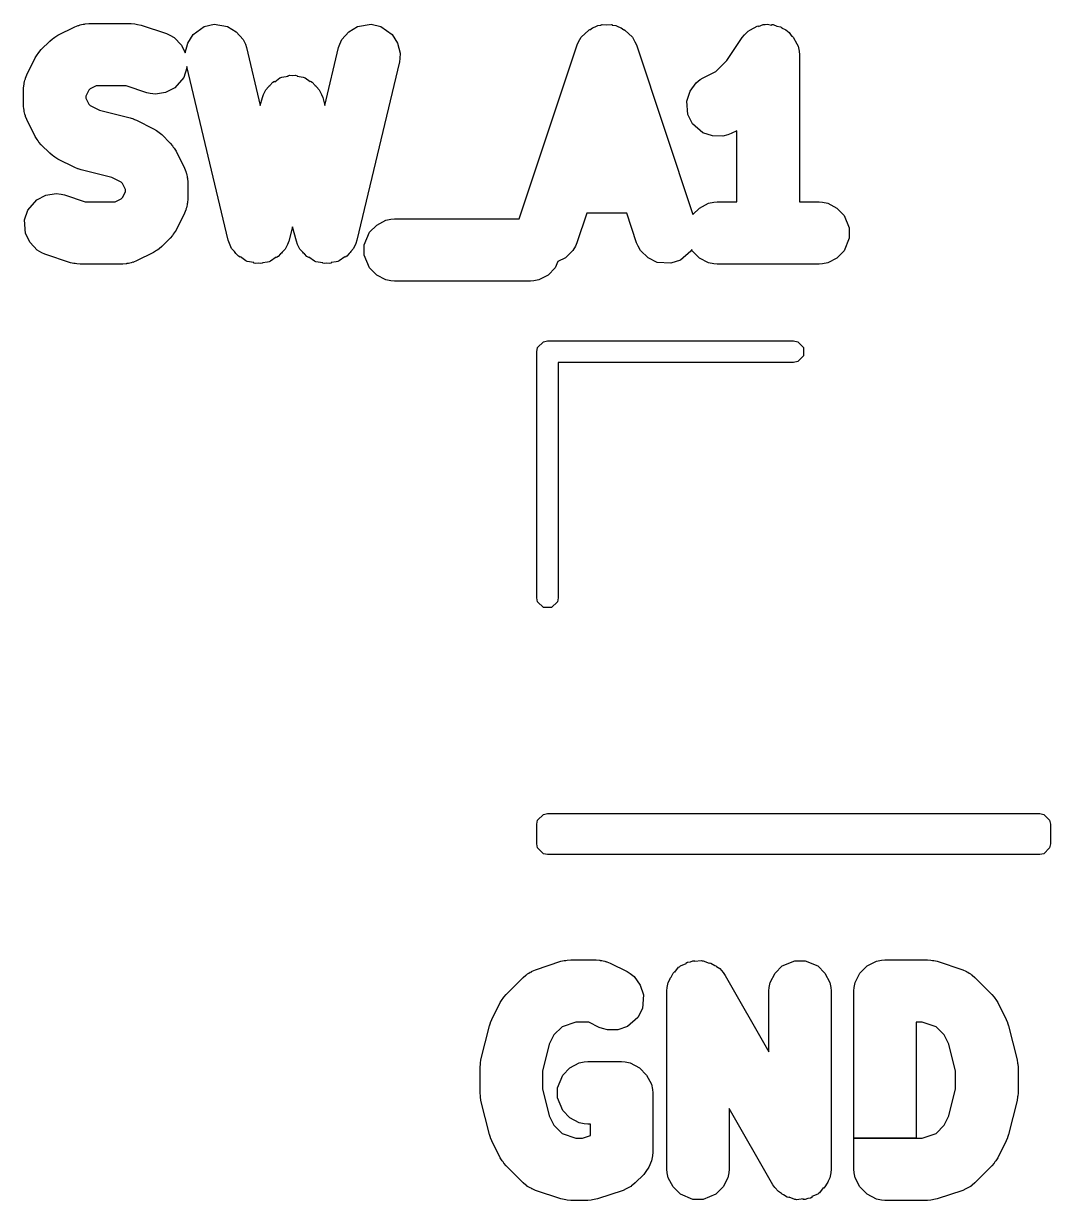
# Model space of a CAD drawing. Header units: millimetres. Extents: x 102.9 to 147, y -135 to -49.9.
# Drawn here: x 109.68 to 115.44, y -72.63 to -66.03 of the extents above; entities that cross this region are included whole.
import ezdxf

# ---------------------------------------------------------------- set-up
doc = ezdxf.new("R2010")
doc.units = ezdxf.units.MM
doc.layers.add('F.Silkscreen', color=41, linetype='CONTINUOUS', true_color=0xf2eda1)

msp = doc.modelspace()

# ---------------------------------------------------------------- linework, layer by layer
at = {"layer": 'F.Silkscreen', "linetype": 'CONTINUOUS'}
for p, q in [((109.874119, -66.095913), (109.969357, -66.048294)), ((109.969357, -66.048294), (109.987645, -66.041294)), ((109.987645, -66.041294), (109.991268, -66.040301)), ((109.991268, -66.040301), (109.991625, -66.041605)), ((109.991625, -66.041605), (109.999404, -66.03745)), ((109.999404, -66.03745), (110.00773, -66.035793)), ((110.00773, -66.035793), (110.015895, -66.033558)), ((110.015895, -66.033558), (110.024713, -66.033795)), ((110.02445, -66.032467), (110.028135, -66.031735)), ((110.024713, -66.033795), (110.02445, -66.032467)), ((110.028135, -66.031735), (110.047619, -66.029819)), ((110.047619, -66.029819), (110.285714, -66.029819)), ((110.285714, -66.029819), (110.305217, -66.031739)), ((110.305217, -66.031739), (110.313538, -66.033393)), ((110.313538, -66.033393), (110.321945, -66.034454)), ((110.321945, -66.034454), (110.341054, -66.0388)), ((110.341054, -66.0388), (110.483911, -66.086419)), ((110.632768, -66.091651), (110.694772, -66.04678)), ((110.694772, -66.04678), (110.694774, -66.046779)), ((110.694774, -66.046779), (110.750615, -66.033484)), ((110.750615, -66.033484), (110.826185, -66.045598)), ((110.826185, -66.045598), (110.875073, -66.075682)), ((111.50588, -66.075682), (111.554768, -66.045598)), ((111.554768, -66.045598), (111.630338, -66.033484)), ((111.630338, -66.033484), (111.686179, -66.046779)), ((111.686179, -66.046779), (111.748183, -66.09165)), ((112.850986, -66.066244), (112.855998, -66.063737)), ((112.855998, -66.063737), (112.857079, -66.065899)), ((112.857079, -66.065899), (112.871617, -66.053292)), ((112.871617, -66.053292), (112.887434, -66.048019)), ((112.887434, -66.048019), (112.902343, -66.040565)), ((112.902343, -66.040565), (112.921526, -66.039201)), ((112.920763, -66.03691), (112.92608, -66.035138)), ((112.921526, -66.039201), (112.920763, -66.03691)), ((112.92608, -66.035138), (112.952393, -66.037008)), ((112.952393, -66.037008), (112.978687, -66.03514)), ((112.978687, -66.03514), (112.984003, -66.036912)), ((112.984003, -66.036912), (112.983239, -66.039201)), ((112.983239, -66.039201), (113.002415, -66.040564)), ((113.002415, -66.040564), (113.017328, -66.04802)), ((113.017328, -66.04802), (113.033146, -66.053293)), ((113.033146, -66.053293), (113.047674, -66.065893)), ((113.047674, -66.065893), (113.048755, -66.063733)), ((113.048755, -66.063733), (113.053768, -66.06624)), ((113.744626, -66.071865), (113.757679, -66.064869)), ((113.757679, -66.064869), (113.757738, -66.064811)), ((113.757738, -66.064811), (113.75796, -66.064718)), ((113.75796, -66.064718), (113.795791, -66.044445)), ((113.795791, -66.044445), (113.803363, -66.04293)), ((113.803363, -66.04293), (113.803914, -66.045686)), ((113.803914, -66.045686), (113.828442, -66.035528)), ((113.828442, -66.035528), (113.840381, -66.035528)), ((113.840381, -66.035528), (113.852087, -66.033187)), ((113.852087, -66.033187), (113.878123, -66.038337)), ((113.878123, -66.038337), (113.878123, -66.035528)), ((113.878123, -66.035528), (113.885844, -66.035528)), ((113.885844, -66.035528), (113.905882, -66.043828)), ((113.905882, -66.043828), (113.927165, -66.048038)), ((113.927165, -66.048038), (113.93359, -66.052321)), ((113.93359, -66.052321), (113.932031, -66.054659)), ((113.932031, -66.054659), (113.956555, -66.064817)), ((113.956555, -66.064817), (113.964997, -66.073259)), ((109.781018, -66.176313), (109.828637, -66.128694)), ((109.828637, -66.128694), (109.84379, -66.116259)), ((109.84379, -66.116259), (109.850834, -66.111551)), ((109.850834, -66.111551), (109.857531, -66.106355)), ((109.857531, -66.106355), (109.874119, -66.095913)), ((110.483911, -66.086419), (110.501812, -66.094411)), ((110.501812, -66.094411), (110.527234, -66.108903)), ((110.527234, -66.108903), (110.567152, -66.151056)), ((110.602684, -66.140539), (110.632768, -66.091651)), ((110.875073, -66.075682), (110.913557, -66.119155)), ((110.913557, -66.119155), (110.925758, -66.145753)), ((111.455194, -66.145755), (111.467395, -66.119156)), ((111.467395, -66.119156), (111.50588, -66.075682)), ((111.748183, -66.09165), (111.748185, -66.091651)), ((111.748185, -66.091651), (111.778269, -66.140539)), ((112.786362, -66.149479), (112.794354, -66.131578)), ((112.794354, -66.131578), (112.808846, -66.106156)), ((112.808846, -66.106156), (112.850986, -66.066244)), ((113.053768, -66.06624), (113.095916, -66.106156)), ((113.095916, -66.106156), (113.110408, -66.131579)), ((113.110408, -66.131579), (113.1184, -66.149479)), ((113.625908, -66.236185), (113.711534, -66.107746)), ((113.711534, -66.107746), (113.723955, -66.092579)), ((113.723955, -66.092579), (113.744626, -66.071865)), ((113.964997, -66.073259), (113.97493, -66.079881)), ((113.97493, -66.079881), (113.989698, -66.101933)), ((113.989698, -66.101933), (113.991685, -66.099947)), ((113.991685, -66.099947), (113.997145, -66.105407)), ((113.997145, -66.105407), (114.01739, -66.143283)), ((109.763874, -66.198512), (109.768584, -66.191464)), ((109.768584, -66.191464), (109.781018, -66.176313)), ((110.567152, -66.151056), (110.588626, -66.194003)), ((110.588626, -66.194003), (110.602684, -66.140539)), ((110.925758, -66.145753), (110.932146, -66.164285)), ((110.932146, -66.164285), (111.009605, -66.489615)), ((111.371347, -66.489614), (111.448807, -66.164286)), ((111.448807, -66.164286), (111.455194, -66.145755)), ((111.778269, -66.140539), (111.793032, -66.196686)), ((111.793032, -66.196686), (111.791938, -66.225929)), ((112.46117, -67.125057), (112.786362, -66.149479)), ((113.1184, -66.149479), (113.435638, -67.101195)), ((114.01739, -66.143283), (114.017518, -66.143474)), ((114.017518, -66.143474), (114.017519, -66.143479)), ((114.017519, -66.143479), (114.017533, -66.143551)), ((114.017533, -66.143551), (114.024513, -66.156609)), ((114.024513, -66.156609), (114.030222, -66.18531)), ((114.030222, -66.18531), (114.032143, -66.204819)), ((109.700618, -66.317033), (109.748237, -66.221795)), ((109.748237, -66.221795), (109.758678, -66.205208)), ((109.758678, -66.205208), (109.763874, -66.198512)), ((111.789289, -66.245353), (111.551193, -67.245353)), ((111.791938, -66.225929), (111.789289, -66.245353)), ((113.563003, -66.29909), (113.625908, -66.236185)), ((114.032143, -66.204819), (114.032143, -67.029819)), ((109.693618, -66.335321), (109.700618, -66.317033)), ((110.598251, -66.278743), (110.580099, -66.3332)), ((110.829759, -67.245353), (110.59767, -66.270582)), ((110.59767, -66.270582), (110.598251, -66.278742)), ((110.598251, -66.278742), (110.598251, -66.278743)), ((111.125119, -66.332754), (111.130498, -66.329641)), ((111.130498, -66.329641), (111.165457, -66.324996)), ((111.164711, -66.322196), (111.174589, -66.319562)), ((111.165457, -66.324996), (111.164711, -66.322196)), ((111.174589, -66.319562), (111.190474, -66.321672)), ((111.190474, -66.321672), (111.206363, -66.319562)), ((111.206363, -66.319562), (111.216241, -66.322196)), ((111.216241, -66.322196), (111.215494, -66.324997)), ((111.215494, -66.324997), (111.250457, -66.329643)), ((111.250457, -66.329643), (111.255827, -66.332752)), ((113.493167, -66.334008), (113.563003, -66.29909)), ((109.682143, -66.395295), (109.684059, -66.375811)), ((109.682143, -66.490533), (109.682143, -66.395295)), ((109.684059, -66.375811), (109.684791, -66.372126)), ((109.684791, -66.372126), (109.686119, -66.372389)), ((109.685882, -66.363571), (109.688117, -66.355406)), ((109.686119, -66.372389), (109.685882, -66.363571)), ((109.688117, -66.355406), (109.689774, -66.34708)), ((109.689774, -66.34708), (109.693929, -66.339301)), ((109.692625, -66.338944), (109.693618, -66.335321)), ((109.693929, -66.339301), (109.692625, -66.338944)), ((110.088931, -66.379819), (110.056045, -66.396262)), ((110.257317, -66.379819), (110.088931, -66.379819)), ((110.37323, -66.418457), (110.257317, -66.379819)), ((110.529951, -66.391021), (110.478608, -66.416692)), ((110.529952, -66.39102), (110.529951, -66.391021)), ((110.580099, -66.3332), (110.529952, -66.39102)), ((111.041181, -66.400824), (111.055946, -66.385019)), ((111.055946, -66.385019), (111.058352, -66.380866)), ((111.058352, -66.380866), (111.063531, -66.376901)), ((111.063531, -66.376901), (111.080809, -66.358409)), ((111.080809, -66.358409), (111.089656, -66.353286)), ((111.089656, -66.353286), (111.091108, -66.355794)), ((111.091108, -66.355794), (111.119119, -66.334355)), ((111.119119, -66.334355), (111.125119, -66.332754)), ((111.255827, -66.332752), (111.26183, -66.334353)), ((111.26183, -66.334353), (111.289837, -66.35579)), ((111.289837, -66.35579), (111.291289, -66.353283)), ((111.291289, -66.353283), (111.300136, -66.358405)), ((111.300136, -66.358405), (111.317423, -66.376906)), ((111.317423, -66.376906), (111.322605, -66.380873)), ((111.322605, -66.380873), (111.325008, -66.385024)), ((111.325008, -66.385024), (111.339771, -66.400824)), ((113.419901, -66.409771), (113.453458, -66.362394)), ((113.453458, -66.362394), (113.476576, -66.344452)), ((113.476576, -66.344452), (113.493167, -66.334008)), ((110.048586, -66.403721), (110.032143, -66.436607)), ((110.032143, -66.436607), (110.032143, -66.449221)), ((110.032143, -66.449221), (110.048586, -66.482107)), ((110.056045, -66.396262), (110.048586, -66.403721)), ((110.392346, -66.422804), (110.37323, -66.418457)), ((110.42138, -66.426464), (110.392346, -66.422804)), ((110.478608, -66.416692), (110.42138, -66.426464)), ((111.009605, -66.489615), (111.021385, -66.445442)), ((111.021385, -66.445442), (111.028269, -66.427085)), ((111.028269, -66.427085), (111.041181, -66.400824)), ((111.339771, -66.400824), (111.352683, -66.427085)), ((111.352683, -66.427085), (111.359568, -66.445442)), ((111.359568, -66.445442), (111.371347, -66.489614)), ((113.401749, -66.464228), (113.419901, -66.409771)), ((109.68406, -66.510022), (109.682143, -66.490533)), ((109.684792, -66.513706), (109.68406, -66.510022)), ((109.686118, -66.513442), (109.684792, -66.513706)), ((109.685882, -66.522259), (109.686118, -66.513442)), ((109.68812, -66.530433), (109.685882, -66.522259)), ((110.048586, -66.482107), (110.056044, -66.489565)), ((110.056044, -66.489565), (110.108698, -66.515892)), ((110.108698, -66.515892), (110.280539, -66.558853)), ((113.407175, -66.540571), (113.401749, -66.464228)), ((109.689774, -66.538746), (109.68812, -66.530433)), ((109.693928, -66.546519), (109.689774, -66.538746)), ((109.692623, -66.546877), (109.693928, -66.546519)), ((109.693616, -66.550501), (109.692623, -66.546877)), ((109.700618, -66.568795), (109.693616, -66.550501)), ((109.748237, -66.664033), (109.700618, -66.568795)), ((110.280539, -66.558853), (110.297911, -66.565059)), ((110.297911, -66.565059), (110.298052, -66.565098)), ((110.298052, -66.565098), (110.298511, -66.565273)), ((110.298511, -66.565273), (110.298999, -66.565448)), ((110.298999, -66.565448), (110.299137, -66.565513)), ((110.299137, -66.565513), (110.316357, -66.572103)), ((110.316357, -66.572103), (110.411595, -66.619722)), ((113.432846, -66.591913), (113.407175, -66.540571)), ((113.432847, -66.591914), (113.432846, -66.591913)), ((113.490667, -66.642061), (113.432847, -66.591914)), ((110.411595, -66.619722), (110.428186, -66.630166)), ((110.428186, -66.630166), (110.434884, -66.635364)), ((110.434884, -66.635364), (110.441922, -66.640067)), ((110.441922, -66.640067), (110.457077, -66.652503)), ((110.457077, -66.652503), (110.504696, -66.700122)), ((113.545124, -66.660213), (113.490667, -66.642061)), ((113.631382, -66.654064), (113.603158, -66.661793)), ((113.649691, -66.647058), (113.631382, -66.654064)), ((113.682143, -66.630832), (113.649691, -66.647058)), ((113.682143, -67.029819), (113.682143, -66.630832)), ((109.758681, -66.680624), (109.748237, -66.664033)), ((109.763879, -66.687322), (109.758681, -66.680624)), ((109.768582, -66.69436), (109.763879, -66.687322)), ((109.781018, -66.709515), (109.768582, -66.69436)), ((109.828637, -66.757134), (109.781018, -66.709515)), ((110.504696, -66.700122), (110.517135, -66.71528)), ((110.517135, -66.71528), (110.521838, -66.722319)), ((110.521838, -66.722319), (110.527031, -66.72901)), ((113.603158, -66.661793), (113.545124, -66.660213)), ((109.843795, -66.769573), (109.828637, -66.757134)), ((109.850834, -66.774276), (109.843795, -66.769573)), ((109.857525, -66.779469), (109.850834, -66.774276)), ((109.874119, -66.789915), (109.857525, -66.779469)), ((109.969357, -66.837534), (109.874119, -66.789915)), ((110.527031, -66.72901), (110.537477, -66.745604)), ((110.537477, -66.745604), (110.585096, -66.840842)), ((109.986578, -66.844123), (109.969357, -66.837534)), ((109.986715, -66.844188), (109.986578, -66.844123)), ((109.987199, -66.84436), (109.986715, -66.844188)), ((109.987667, -66.84454), (109.987199, -66.84436)), ((109.987809, -66.844578), (109.987667, -66.84454)), ((110.005176, -66.850784), (109.987809, -66.844578)), ((110.177015, -66.893743), (110.005176, -66.850784)), ((110.585096, -66.840842), (110.592103, -66.859154)), ((110.229667, -66.920069), (110.177015, -66.893743)), ((110.237128, -66.92753), (110.229667, -66.920069)), ((110.593095, -66.862777), (110.591791, -66.863133)), ((110.591791, -66.863133), (110.595941, -66.870897)), ((110.592103, -66.859154), (110.593095, -66.862777)), ((110.595941, -66.870897), (110.597593, -66.879205)), ((110.597593, -66.879205), (110.59983, -66.887372)), ((110.59983, -66.887372), (110.59959, -66.896173)), ((110.59959, -66.896173), (110.600916, -66.89591)), ((110.600916, -66.89591), (110.601649, -66.899595)), ((110.601649, -66.899595), (110.603571, -66.919104)), ((110.603571, -66.919104), (110.603571, -67.014342)), ((109.807106, -66.992946), (109.864334, -66.983174)), ((109.864334, -66.983174), (109.893367, -66.986834)), ((109.893367, -66.986834), (109.912483, -66.991181)), ((110.253571, -66.960416), (110.237128, -66.92753)), ((110.237128, -67.005915), (110.253571, -66.97303)), ((110.253571, -66.97303), (110.253571, -66.960416)), ((109.705616, -67.076437), (109.755763, -67.018617)), ((109.755763, -67.018617), (109.807106, -66.992946)), ((109.912483, -66.991181), (110.028397, -67.029819)), ((110.028397, -67.029819), (110.196784, -67.029819)), ((110.196784, -67.029819), (110.229666, -67.013377)), ((110.229666, -67.013377), (110.237128, -67.005915)), ((110.59759, -67.054252), (110.595941, -67.062547)), ((110.59983, -67.046076), (110.59759, -67.054252)), ((110.600915, -67.03754), (110.599591, -67.037276)), ((110.599591, -67.037276), (110.59983, -67.046076)), ((110.601648, -67.033856), (110.600915, -67.03754)), ((110.603571, -67.014342), (110.601648, -67.033856)), ((113.472017, -67.064817), (113.523219, -67.037449)), ((113.523219, -67.037449), (113.55192, -67.03174)), ((113.55192, -67.03174), (113.571429, -67.029819)), ((113.571429, -67.029819), (113.682143, -67.029819)), ((114.032143, -67.029819), (114.142857, -67.029819)), ((114.142857, -67.029819), (114.162366, -67.03174)), ((114.162366, -67.03174), (114.191067, -67.037449)), ((114.191067, -67.037449), (114.242269, -67.064817)), ((109.687464, -67.130893), (109.705616, -67.076437)), ((110.585096, -67.092604), (110.537477, -67.187842)), ((110.592105, -67.074285), (110.585096, -67.092604)), ((110.595941, -67.062547), (110.591793, -67.070304)), ((110.591793, -67.070304), (110.593097, -67.070661)), ((110.593097, -67.070661), (110.592105, -67.074285)), ((112.840419, -67.094104), (112.785067, -67.260159)), ((113.064343, -67.094104), (112.840419, -67.094104)), ((113.119695, -67.260159), (113.064343, -67.094104)), ((113.435638, -67.101195), (113.472017, -67.064817)), ((114.242269, -67.064817), (114.282859, -67.105407)), ((114.282859, -67.105407), (114.312148, -67.176118)), ((109.692889, -67.207237), (109.687464, -67.130893)), ((110.537477, -67.187842), (110.527029, -67.204438)), ((111.190476, -67.169717), (111.169092, -67.24991)), ((111.211861, -67.24991), (111.190476, -67.169717)), ((111.621903, -67.200645), (111.662493, -67.160055)), ((111.662493, -67.160055), (111.713695, -67.132687)), ((111.713695, -67.132687), (111.742396, -67.126978)), ((111.742396, -67.126978), (111.761905, -67.125057)), ((111.761905, -67.125057), (112.46117, -67.125057)), ((114.312148, -67.176118), (114.312148, -67.23352)), ((109.71856, -67.25858), (109.692889, -67.207237)), ((110.504696, -67.233323), (110.457078, -67.280942)), ((110.517136, -67.218164), (110.504696, -67.233323)), ((110.521839, -67.211123), (110.517136, -67.218164)), ((110.527029, -67.204438), (110.521839, -67.211123)), ((110.836147, -67.263885), (110.829759, -67.245353)), ((111.169092, -67.24991), (111.162207, -67.268267)), ((111.218745, -67.268267), (111.211861, -67.24991)), ((111.551193, -67.245353), (111.544805, -67.263885)), ((111.592614, -67.271356), (111.621903, -67.200645)), ((114.312148, -67.23352), (114.282859, -67.304231)), ((109.75848, -67.300735), (109.71856, -67.25858)), ((109.783903, -67.315227), (109.75848, -67.300735)), ((109.801803, -67.323219), (109.783903, -67.315227)), ((110.411595, -67.313725), (110.316357, -67.361344)), ((110.42819, -67.303278), (110.411595, -67.313725)), ((110.434879, -67.298085), (110.42819, -67.303278)), ((110.441921, -67.293381), (110.434879, -67.298085)), ((110.457078, -67.280942), (110.441921, -67.293381)), ((110.848348, -67.290483), (110.836147, -67.263885)), ((110.864622, -67.308866), (110.848348, -67.290483)), ((110.86787, -67.314476), (110.864622, -67.308866)), ((110.867872, -67.31448), (110.86787, -67.314476)), ((110.873207, -67.318564), (110.867872, -67.31448)), ((110.886836, -67.333958), (110.873207, -67.318564)), ((111.129139, -67.317983), (111.123701, -67.321918)), ((111.132533, -67.312466), (111.129139, -67.317983)), ((111.149295, -67.294528), (111.132533, -67.312466)), ((111.162207, -67.268267), (111.149295, -67.294528)), ((111.231657, -67.294528), (111.218745, -67.268267)), ((111.248419, -67.312468), (111.231657, -67.294528)), ((111.251817, -67.317989), (111.248419, -67.312468)), ((111.251817, -67.31799), (111.251817, -67.317989)), ((111.257256, -67.321925), (111.251817, -67.31799)), ((111.507743, -67.318563), (111.494113, -67.333959)), ((111.513083, -67.314476), (111.507743, -67.318563)), ((111.516333, -67.30886), (111.513083, -67.314476)), ((111.532604, -67.290483), (111.516333, -67.30886)), ((111.544805, -67.263885), (111.532604, -67.290483)), ((111.592614, -67.328758), (111.592614, -67.271356)), ((112.762583, -67.303482), (112.720428, -67.343402)), ((112.777075, -67.278059), (112.762583, -67.303482)), ((112.785067, -67.260159), (112.777075, -67.278059)), ((113.127687, -67.27806), (113.119695, -67.260159)), ((113.142179, -67.303482), (113.127687, -67.27806)), ((113.184332, -67.3434), (113.142179, -67.303482)), ((113.424297, -67.306199), (113.366478, -67.356346)), ((113.428642, -67.297508), (113.424297, -67.306199)), ((113.431427, -67.304231), (113.428642, -67.297508)), ((113.472017, -67.344821), (113.431427, -67.304231)), ((114.282859, -67.304231), (114.242269, -67.344821)), ((109.944659, -67.370838), (109.801803, -67.323219)), ((109.963777, -67.375185), (109.944659, -67.370838)), ((109.97218, -67.376244), (109.963777, -67.375185)), ((109.980489, -67.377897), (109.97218, -67.376244)), ((110, -67.379819), (109.980489, -67.377897)), ((110.238095, -67.379819), (110, -67.379819)), ((110.257609, -67.377896), (110.238095, -67.379819)), ((110.261293, -67.377163), (110.257609, -67.377896)), ((110.269829, -67.376078), (110.261029, -67.375839)), ((110.261029, -67.375839), (110.261293, -67.377163)), ((110.278005, -67.373838), (110.269829, -67.376078)), ((110.2863, -67.372189), (110.278005, -67.373838)), ((110.294057, -67.368041), (110.2863, -67.372189)), ((110.294414, -67.369345), (110.294057, -67.368041)), ((110.298038, -67.368353), (110.294414, -67.369345)), ((110.316357, -67.361344), (110.298038, -67.368353)), ((110.896389, -67.339836), (110.886836, -67.333958)), ((110.897865, -67.337436), (110.896389, -67.339836)), ((110.92865, -67.360999), (110.897865, -67.337436)), ((110.932405, -67.362), (110.92865, -67.360999)), ((110.935718, -67.364039), (110.932405, -67.362)), ((110.935728, -67.364045), (110.935718, -67.364039)), ((110.973993, -67.370175), (110.935728, -67.364045)), ((110.973267, -67.372897), (110.973993, -67.370175)), ((110.984105, -67.375788), (110.973267, -67.372897)), ((110.984118, -67.375791), (110.984105, -67.375788)), ((110.997742, -67.373979), (110.984118, -67.375791)), ((111.011301, -67.376152), (110.997742, -67.373979)), ((111.022212, -67.373553), (111.011301, -67.376152)), ((111.049083, -67.367154), (111.021559, -67.370813)), ((111.021559, -67.370813), (111.022212, -67.373553)), ((111.049084, -67.367155), (111.049083, -67.367154)), ((111.049088, -67.367153), (111.049084, -67.367155)), ((111.059988, -67.365705), (111.049088, -67.367153)), ((111.063347, -67.363759), (111.059988, -67.365705)), ((111.067127, -67.36286), (111.063347, -67.363759)), ((111.067138, -67.362857), (111.067127, -67.36286)), ((111.098537, -67.340131), (111.067138, -67.362857)), ((111.099949, -67.342569), (111.098537, -67.340131)), ((111.109657, -67.336949), (111.099949, -67.342569)), ((111.123701, -67.321918), (111.109657, -67.336949)), ((111.271291, -67.336947), (111.257256, -67.321925)), ((111.280998, -67.342567), (111.271291, -67.336947)), ((111.28241, -67.340128), (111.280998, -67.342567)), ((111.313822, -67.362859), (111.28241, -67.340128)), ((111.317602, -67.363759), (111.313822, -67.362859)), ((111.320969, -67.365708), (111.317602, -67.363759)), ((111.320975, -67.365711), (111.320969, -67.365708)), ((111.3594, -67.370814), (111.320975, -67.365711)), ((111.358748, -67.373555), (111.3594, -67.370814)), ((111.369658, -67.376153), (111.358748, -67.373555)), ((111.369663, -67.376154), (111.369658, -67.376153)), ((111.383227, -67.373979), (111.369663, -67.376154)), ((111.396845, -67.375788), (111.383227, -67.373979)), ((111.407684, -67.372897), (111.396845, -67.375788)), ((111.434376, -67.365778), (111.406957, -67.370174)), ((111.406957, -67.370174), (111.407684, -67.372897)), ((111.434377, -67.365779), (111.434376, -67.365778)), ((111.434378, -67.365778), (111.434377, -67.365779)), ((111.445235, -67.364038), (111.434378, -67.365778)), ((111.448543, -67.362001), (111.445235, -67.364038)), ((111.452301, -67.361), (111.448543, -67.362001)), ((111.452309, -67.360998), (111.452301, -67.361)), ((111.483085, -67.337438), (111.452309, -67.360998)), ((111.484561, -67.339836), (111.483085, -67.337438)), ((111.494113, -67.333959), (111.484561, -67.339836)), ((111.621903, -67.399469), (111.592614, -67.328758)), ((112.678312, -67.364459), (112.663811, -67.399469)), ((112.720428, -67.343402), (112.678312, -67.364459)), ((113.235674, -67.369072), (113.184332, -67.3434)), ((113.235675, -67.369072), (113.235674, -67.369072)), ((113.312019, -67.374499), (113.235675, -67.369072)), ((113.366476, -67.356347), (113.312019, -67.374499)), ((113.366478, -67.356346), (113.366476, -67.356347)), ((113.523219, -67.372189), (113.472017, -67.344821)), ((113.55192, -67.377898), (113.523219, -67.372189)), ((113.571429, -67.379819), (113.55192, -67.377898)), ((114.142857, -67.379819), (113.571429, -67.379819)), ((114.162366, -67.377898), (114.142857, -67.379819)), ((114.191067, -67.372189), (114.162366, -67.377898)), ((114.242269, -67.344821), (114.191067, -67.372189)), ((111.662493, -67.440059), (111.621903, -67.399469)), ((111.713695, -67.467427), (111.662493, -67.440059)), ((112.623221, -67.440059), (112.572019, -67.467427)), ((112.663811, -67.399469), (112.623221, -67.440059)), ((111.742396, -67.473136), (111.713695, -67.467427)), ((111.761905, -67.475057), (111.742396, -67.473136)), ((112.523809, -67.475057), (111.761905, -67.475057)), ((112.543318, -67.473136), (112.523809, -67.475057)), ((112.572019, -67.467427), (112.543318, -67.473136)), ((112.56, -67.87), (112.564567, -67.847039)), ((112.564567, -67.847039), (112.597039, -67.814567)), ((112.597039, -67.814567), (112.62, -67.81)), ((112.62, -67.81), (114, -67.81)), ((114, -67.81), (114.022961, -67.814567)), ((114.022961, -67.814567), (114.055433, -67.847039)), ((114.055433, -67.847039), (114.055433, -67.892961)), ((112.56, -69.25), (112.56, -67.87)), ((114.055433, -67.892961), (114.022961, -67.925433)), ((114, -67.93), (112.68, -67.93)), ((112.68, -67.93), (112.68, -69.25)), ((114.022961, -67.925433), (114, -67.93)), ((112.564567, -69.272961), (112.56, -69.25)), ((112.597039, -69.305433), (112.564567, -69.272961)), ((112.675433, -69.272961), (112.642961, -69.305433)), ((112.68, -69.25), (112.675433, -69.272961)), ((112.642961, -69.305433), (112.597039, -69.305433)), ((112.564567, -70.497039), (112.597039, -70.464567)), ((112.597039, -70.464567), (112.62, -70.46)), ((112.62, -70.46), (115.38, -70.46)), ((115.38, -70.46), (115.402961, -70.464567)), ((115.402961, -70.464567), (115.435433, -70.497039)), ((112.56, -70.52), (112.564567, -70.497039)), ((112.56, -70.63), (112.56, -70.52)), ((115.435433, -70.497039), (115.44, -70.52)), ((115.44, -70.52), (115.44, -70.63)), ((112.564567, -70.652961), (112.56, -70.63)), ((112.597039, -70.685433), (112.564567, -70.652961)), ((112.62, -70.69), (112.597039, -70.685433)), ((115.402961, -70.685433), (115.38, -70.69)), ((115.435433, -70.652961), (115.402961, -70.685433)), ((115.44, -70.63), (115.435433, -70.652961)), ((115.38, -70.69), (112.62, -70.69)), ((112.730497, -71.281739), (112.75, -71.279819)), ((112.75, -71.279819), (112.892857, -71.279819)), ((112.892857, -71.279819), (112.912346, -71.281736)), ((114.492396, -71.28174), (114.511905, -71.279819)), ((114.511905, -71.279819), (114.75, -71.279819)), ((114.75, -71.279819), (114.769503, -71.281739)), ((112.530641, -71.34627), (112.533904, -71.34441)), ((112.533904, -71.34441), (112.551803, -71.336419)), ((112.551803, -71.336419), (112.694659, -71.2888)), ((112.694659, -71.2888), (112.713769, -71.284454)), ((112.713769, -71.284454), (112.722174, -71.283393)), ((112.722174, -71.283393), (112.730497, -71.281739)), ((112.912346, -71.281736), (112.91603, -71.282468)), ((112.91603, -71.282468), (112.915766, -71.283794)), ((112.915766, -71.283794), (112.924583, -71.283558)), ((112.924583, -71.283558), (112.932757, -71.285796)), ((112.932757, -71.285796), (112.94107, -71.28745)), ((112.94107, -71.28745), (112.948843, -71.291604)), ((112.948843, -71.291604), (112.949201, -71.290299)), ((112.949201, -71.290299), (112.952825, -71.291292)), ((112.952825, -71.291292), (112.971119, -71.298294)), ((112.971119, -71.298294), (113.066357, -71.345913)), ((113.066357, -71.345913), (113.082948, -71.356357)), ((113.333609, -71.350175), (113.355373, -71.322074)), ((113.355373, -71.322074), (113.360611, -71.31908)), ((113.360611, -71.31908), (113.364877, -71.314815)), ((113.364877, -71.314815), (113.397709, -71.301215)), ((113.396273, -71.298702), (113.405216, -71.293592)), ((113.397709, -71.301215), (113.396273, -71.298702)), ((113.405216, -71.293592), (113.420941, -71.291593)), ((113.420941, -71.291593), (113.435585, -71.285528)), ((113.435585, -71.285528), (113.445885, -71.285528)), ((113.445885, -71.288423), (113.481141, -71.283942)), ((113.445885, -71.285528), (113.445885, -71.288423)), ((113.481141, -71.283942), (113.486956, -71.285528)), ((113.486956, -71.285528), (113.492987, -71.285528)), ((113.492987, -71.285528), (113.525824, -71.299129)), ((113.525824, -71.299129), (113.526587, -71.296336)), ((113.526587, -71.296336), (113.536525, -71.299047)), ((113.536525, -71.299047), (113.557634, -71.312305)), ((113.557634, -71.312305), (113.563698, -71.314817)), ((113.563698, -71.314817), (113.567184, -71.318303)), ((113.567184, -71.318303), (113.585686, -71.329924)), ((113.585686, -71.329924), (113.604882, -71.352011)), ((113.895712, -71.355407), (113.936302, -71.314817)), ((113.936302, -71.314817), (114.007013, -71.285528)), ((114.007013, -71.285528), (114.064415, -71.285528)), ((114.064415, -71.285528), (114.135126, -71.314817)), ((114.135126, -71.314817), (114.175716, -71.355407)), ((114.371903, -71.355407), (114.412493, -71.314817)), ((114.412493, -71.314817), (114.463695, -71.287449)), ((114.463695, -71.287449), (114.492396, -71.28174)), ((114.769503, -71.281739), (114.777824, -71.283393)), ((114.777824, -71.283393), (114.786231, -71.284454)), ((114.786231, -71.284454), (114.80534, -71.2888)), ((114.80534, -71.2888), (114.948197, -71.336419)), ((114.948197, -71.336419), (114.966096, -71.34441)), ((114.966096, -71.34441), (114.969359, -71.34627)), ((112.388161, -71.473932), (112.483399, -71.378694)), ((112.483399, -71.378694), (112.498529, -71.366274)), ((112.498529, -71.366274), (112.501652, -71.364186)), ((112.501652, -71.364186), (112.502405, -71.365312)), ((112.502405, -71.365312), (112.508476, -71.358905)), ((112.508476, -71.358905), (112.515836, -71.354708)), ((112.515836, -71.354708), (112.522889, -71.349997)), ((112.522889, -71.349997), (112.531309, -71.347442)), ((112.531309, -71.347442), (112.530641, -71.34627)), ((113.082948, -71.356357), (113.106066, -71.374299)), ((113.106066, -71.374299), (113.139623, -71.421676)), ((113.291207, -71.43531), (113.296916, -71.406609)), ((113.296916, -71.406609), (113.307216, -71.387336)), ((113.307216, -71.387336), (113.308515, -71.382577)), ((113.308515, -71.382577), (113.312533, -71.377388)), ((113.312533, -71.377388), (113.324279, -71.355412)), ((113.324279, -71.355412), (113.331562, -71.348128)), ((113.331562, -71.348128), (113.333609, -71.350175)), ((113.604882, -71.352011), (113.616228, -71.367995)), ((113.616228, -71.367995), (113.860714, -71.795845)), ((113.862635, -71.43531), (113.868344, -71.406609)), ((113.868344, -71.406609), (113.895712, -71.355407)), ((114.175716, -71.355407), (114.203084, -71.406609)), ((114.203084, -71.406609), (114.208793, -71.43531)), ((114.338826, -71.43531), (114.344535, -71.406609)), ((114.344535, -71.406609), (114.371903, -71.355407)), ((114.969359, -71.34627), (114.96869, -71.347442)), ((114.96869, -71.347442), (114.977111, -71.349997)), ((114.977111, -71.349997), (114.984165, -71.35471)), ((114.984165, -71.35471), (114.991525, -71.358906)), ((114.991525, -71.358906), (114.997586, -71.365306)), ((114.997586, -71.365306), (114.998339, -71.364181)), ((114.998339, -71.364181), (115.001464, -71.36627)), ((115.001464, -71.36627), (115.016601, -71.378694)), ((115.016601, -71.378694), (115.111839, -71.473932)), ((112.375727, -71.489083), (112.388161, -71.473932)), ((113.139623, -71.421676), (113.157775, -71.476133)), ((113.157775, -71.476133), (113.152349, -71.552476)), ((113.289286, -71.454819), (113.291207, -71.43531)), ((113.289286, -72.454819), (113.289286, -71.454819)), ((113.860714, -71.454819), (113.862635, -71.43531)), ((113.860714, -71.795845), (113.860714, -71.454819)), ((114.208793, -71.43531), (114.210714, -71.454819)), ((114.210714, -71.454819), (114.210714, -72.454819)), ((114.336905, -71.454819), (114.338826, -71.43531)), ((114.336905, -72.279819), (114.336905, -71.454819)), ((115.111839, -71.473932), (115.124277, -71.489089)), ((112.307761, -71.614652), (112.35538, -71.519414)), ((112.35538, -71.519414), (112.365821, -71.502827)), ((112.365821, -71.502827), (112.371017, -71.496131)), ((112.371017, -71.496131), (112.375727, -71.489083)), ((115.124277, -71.489089), (115.128982, -71.496132)), ((115.128982, -71.496132), (115.134175, -71.502822)), ((115.134175, -71.502822), (115.14462, -71.519414)), ((115.14462, -71.519414), (115.192239, -71.614652)), ((113.126678, -71.603818), (113.068858, -71.653965)), ((113.152349, -71.552476), (113.126678, -71.603818)), ((112.246892, -71.840946), (112.294511, -71.65047)), ((112.294511, -71.65047), (112.300719, -71.633092)), ((112.300719, -71.633092), (112.300757, -71.632954)), ((112.300757, -71.632954), (112.30093, -71.6325)), ((112.30093, -71.6325), (112.301104, -71.632015)), ((112.301104, -71.632015), (112.301169, -71.631877)), ((112.301169, -71.631877), (112.307761, -71.614652)), ((112.701676, -71.655392), (112.655727, -71.701341)), ((112.778397, -71.629819), (112.701676, -71.655392)), ((112.851545, -71.629819), (112.778397, -71.629819)), ((112.909833, -71.658963), (112.851545, -71.629819)), ((112.928142, -71.665969), (112.909833, -71.658963)), ((112.956366, -71.673698), (112.928142, -71.665969)), ((113.0144, -71.672118), (112.956366, -71.673698)), ((113.068857, -71.653966), (113.0144, -71.672118)), ((113.068858, -71.653965), (113.068857, -71.653966)), ((114.721603, -71.629819), (114.686905, -71.629819)), ((114.686905, -71.629819), (114.686905, -72.279819)), ((114.798323, -71.655392), (114.721603, -71.629819)), ((114.84427, -71.701339), (114.798323, -71.655392)), ((115.192239, -71.614652), (115.198828, -71.631873)), ((115.198828, -71.631873), (115.198893, -71.63201)), ((115.198893, -71.63201), (115.199066, -71.632494)), ((115.199066, -71.632494), (115.199245, -71.632962)), ((115.199245, -71.632962), (115.199283, -71.633103)), ((115.199283, -71.633103), (115.205489, -71.65047)), ((115.205489, -71.65047), (115.253108, -71.840946)), ((112.655727, -71.701341), (112.629401, -71.753993)), ((114.870597, -71.753993), (114.84427, -71.701339)), ((112.629401, -71.753993), (112.591667, -71.904932)), ((114.908333, -71.904934), (114.870597, -71.753993)), ((112.241667, -71.88339), (112.243587, -71.863887)), ((112.243587, -71.863887), (112.243936, -71.862128)), ((112.243936, -71.862128), (112.244024, -71.860335)), ((112.244024, -71.860335), (112.246892, -71.840946)), ((112.745826, -71.886245), (112.797028, -71.858877)), ((112.797028, -71.858877), (112.825729, -71.853168)), ((112.825729, -71.853168), (112.845238, -71.851247)), ((112.845238, -71.851247), (113.035714, -71.851247)), ((113.035714, -71.851247), (113.055223, -71.853168)), ((113.055223, -71.853168), (113.083924, -71.858877)), ((113.083924, -71.858877), (113.135126, -71.886245)), ((115.253108, -71.840946), (115.255976, -71.860346)), ((115.255976, -71.860346), (115.256062, -71.862125)), ((115.256062, -71.862125), (115.256411, -71.863877)), ((115.256411, -71.863877), (115.258333, -71.88339)), ((112.241667, -72.026247), (112.241667, -71.88339)), ((112.591667, -71.904932), (112.591667, -72.004704)), ((112.675947, -71.997546), (112.705236, -71.926835)), ((112.705236, -71.926835), (112.745826, -71.886245)), ((113.135126, -71.886245), (113.175716, -71.926835)), ((113.175716, -71.926835), (113.203084, -71.978037)), ((114.908333, -72.004702), (114.908333, -71.904934)), ((115.258333, -71.88339), (115.258333, -72.026247)), ((112.591667, -72.004704), (112.629401, -72.155643)), ((112.675947, -72.054948), (112.675947, -71.997546)), ((113.203084, -71.978037), (113.208793, -72.006738)), ((114.870597, -72.155644), (114.908333, -72.004702)), ((112.243588, -72.045752), (112.241667, -72.026247)), ((112.243936, -72.047504), (112.243588, -72.045752)), ((112.244024, -72.049301), (112.243936, -72.047504)), ((112.246892, -72.068691), (112.244024, -72.049301)), ((112.294511, -72.259167), (112.246892, -72.068691)), ((112.705236, -72.125659), (112.675947, -72.054948)), ((113.208793, -72.006738), (113.210714, -72.026247)), ((113.210714, -72.026247), (113.210714, -72.35958)), ((115.253108, -72.068691), (115.205489, -72.259167)), ((115.255976, -72.04929), (115.253108, -72.068691)), ((115.256062, -72.047507), (115.255976, -72.04929)), ((115.25641, -72.045762), (115.256062, -72.047507)), ((115.258333, -72.026247), (115.25641, -72.045762)), ((112.745826, -72.166249), (112.705236, -72.125659)), ((113.883772, -72.541644), (113.639286, -72.113792)), ((113.639286, -72.113792), (113.639286, -72.454819)), ((112.629401, -72.155643), (112.655728, -72.208298)), ((112.797028, -72.193617), (112.745826, -72.166249)), ((112.825729, -72.199326), (112.797028, -72.193617)), ((112.845238, -72.201247), (112.825729, -72.199326)), ((112.860714, -72.201247), (112.845238, -72.201247)), ((112.860714, -72.265193), (112.860714, -72.201247)), ((114.84427, -72.208298), (114.870597, -72.155644)), ((112.300717, -72.276539), (112.294511, -72.259167)), ((112.655728, -72.208298), (112.701675, -72.254245)), ((112.701675, -72.254245), (112.778397, -72.279819)), ((112.81684, -72.279819), (112.860714, -72.265193)), ((114.721602, -72.279819), (114.798324, -72.254243)), ((114.798324, -72.254243), (114.84427, -72.208298)), ((115.205489, -72.259167), (115.199285, -72.276528)), ((112.300756, -72.27668), (112.300717, -72.276539)), ((112.300931, -72.277139), (112.300756, -72.27668)), ((112.301106, -72.277627), (112.300931, -72.277139)), ((112.301171, -72.277765), (112.301106, -72.277627)), ((112.307761, -72.294985), (112.301171, -72.277765)), ((112.35538, -72.390223), (112.307761, -72.294985)), ((112.778397, -72.279819), (112.81684, -72.279819)), ((114.336905, -72.454819), (114.336905, -72.279819)), ((114.336905, -72.279819), (114.686905, -72.279819)), ((114.686905, -72.279819), (114.336905, -72.279819)), ((114.686905, -72.279819), (114.721602, -72.279819)), ((115.192239, -72.294985), (115.14462, -72.390223)), ((115.198826, -72.277769), (115.192239, -72.294985)), ((115.198891, -72.277632), (115.198826, -72.277769)), ((115.199064, -72.277145), (115.198891, -72.277632)), ((115.199246, -72.276672), (115.199064, -72.277145)), ((115.199285, -72.276528), (115.199246, -72.276672)), ((112.365824, -72.406814), (112.35538, -72.390223)), ((113.208793, -72.379089), (113.203084, -72.40779)), ((113.210714, -72.35958), (113.208793, -72.379089)), ((115.14462, -72.390223), (115.134174, -72.406817)), ((112.371022, -72.413512), (112.365824, -72.406814)), ((112.375725, -72.42055), (112.371022, -72.413512)), ((112.388161, -72.435704), (112.375725, -72.42055)), ((112.483399, -72.530943), (112.388161, -72.435704)), ((113.188152, -72.443838), (113.171894, -72.46817)), ((113.203084, -72.40779), (113.188152, -72.443838)), ((113.291207, -72.474328), (113.289286, -72.454819)), ((113.639286, -72.454819), (113.637365, -72.474328)), ((114.210714, -72.454819), (114.208793, -72.474328)), ((114.338826, -72.474328), (114.336905, -72.454819)), ((115.11184, -72.435703), (115.016601, -72.530943)), ((115.124279, -72.420546), (115.11184, -72.435703)), ((115.128984, -72.413503), (115.124279, -72.420546)), ((115.134174, -72.406817), (115.128984, -72.413503)), ((112.498548, -72.543377), (112.483399, -72.530943)), ((113.11184, -72.530942), (113.096673, -72.543388)), ((113.159458, -72.483323), (113.11184, -72.530942)), ((113.171894, -72.46817), (113.159458, -72.483323)), ((113.296916, -72.503029), (113.291207, -72.474328)), ((113.324284, -72.554231), (113.296916, -72.503029)), ((113.631656, -72.503029), (113.604288, -72.554231)), ((113.637365, -72.474328), (113.631656, -72.503029)), ((114.18747, -72.532236), (114.175711, -72.554236)), ((114.191488, -72.527049), (114.18747, -72.532236)), ((114.192783, -72.522298), (114.191488, -72.527049)), ((114.203084, -72.503029), (114.192783, -72.522298)), ((114.208793, -72.474328), (114.203084, -72.503029)), ((114.344535, -72.503029), (114.338826, -72.474328)), ((114.371903, -72.554231), (114.344535, -72.503029)), ((115.016601, -72.530943), (115.001434, -72.543389)), ((112.501671, -72.545464), (112.498548, -72.543377)), ((112.502422, -72.544339), (112.501671, -72.545464)), ((112.508481, -72.550736), (112.502422, -72.544339)), ((112.51584, -72.55493), (112.508481, -72.550736)), ((112.522883, -72.559637), (112.51584, -72.55493)), ((112.53131, -72.562193), (112.522883, -72.559637)), ((112.530641, -72.563368), (112.53131, -72.562193)), ((112.533904, -72.565228), (112.530641, -72.563368)), ((112.551803, -72.573219), (112.533904, -72.565228)), ((112.694659, -72.620838), (112.551803, -72.573219)), ((113.043435, -72.573219), (112.900578, -72.620838)), ((113.061334, -72.565228), (113.043435, -72.573219)), ((113.064597, -72.563368), (113.061334, -72.565228)), ((113.072363, -72.559632), (113.063926, -72.562191)), ((113.063926, -72.562191), (113.064597, -72.563368)), ((113.079402, -72.554927), (113.072363, -72.559632)), ((113.086751, -72.550739), (113.079402, -72.554927)), ((113.092796, -72.544353), (113.086751, -72.550739)), ((113.093547, -72.545476), (113.092796, -72.544353)), ((113.096673, -72.543388), (113.093547, -72.545476)), ((113.364874, -72.594821), (113.324284, -72.554231)), ((113.435585, -72.62411), (113.364874, -72.594821)), ((113.563698, -72.594821), (113.492987, -72.62411)), ((113.604288, -72.554231), (113.563698, -72.594821)), ((113.895118, -72.557628), (113.883772, -72.541644)), ((113.914314, -72.579715), (113.895118, -72.557628)), ((113.932814, -72.591333), (113.914314, -72.579715)), ((113.936302, -72.594821), (113.932814, -72.591333)), ((113.94237, -72.597334), (113.936302, -72.594821)), ((113.963484, -72.610594), (113.94237, -72.597334)), ((114.135128, -72.594818), (114.102294, -72.608419)), ((114.139386, -72.590558), (114.135128, -72.594818)), ((114.144623, -72.587567), (114.139386, -72.590558)), ((114.144628, -72.587564), (114.144623, -72.587567)), ((114.16638, -72.559472), (114.144628, -72.587564)), ((114.168427, -72.561519), (114.16638, -72.559472)), ((114.175711, -72.554236), (114.168427, -72.561519)), ((114.412493, -72.594821), (114.371903, -72.554231)), ((114.463695, -72.622189), (114.412493, -72.594821)), ((114.948197, -72.573219), (114.80534, -72.620838)), ((114.966096, -72.565228), (114.948197, -72.573219)), ((114.969359, -72.563368), (114.966096, -72.565228)), ((114.977123, -72.559633), (114.968688, -72.562191)), ((114.968688, -72.562191), (114.969359, -72.563368)), ((114.984166, -72.554925), (114.977123, -72.559633)), ((114.991514, -72.550738), (114.984166, -72.554925)), ((114.997557, -72.544353), (114.991514, -72.550738)), ((114.998308, -72.545477), (114.997557, -72.544353)), ((115.001434, -72.543389), (114.998308, -72.545477)), ((112.713777, -72.625185), (112.694659, -72.620838)), ((112.72218, -72.626244), (112.713777, -72.625185)), ((112.730489, -72.627897), (112.72218, -72.626244)), ((112.75, -72.629819), (112.730489, -72.627897)), ((112.845238, -72.629819), (112.75, -72.629819)), ((112.864749, -72.627897), (112.845238, -72.629819)), ((112.873056, -72.626244), (112.864749, -72.627897)), ((112.881461, -72.625185), (112.873056, -72.626244)), ((112.900578, -72.620838), (112.881461, -72.625185)), ((113.492987, -72.62411), (113.435585, -72.62411)), ((113.973422, -72.613304), (113.963484, -72.610594)), ((113.974183, -72.610511), (113.973422, -72.613304)), ((114.007013, -72.62411), (113.974183, -72.610511)), ((114.013044, -72.62411), (114.007013, -72.62411)), ((114.018863, -72.625697), (114.013044, -72.62411)), ((114.018864, -72.625697), (114.018863, -72.625697)), ((114.054115, -72.621214), (114.018864, -72.625697)), ((114.054115, -72.62411), (114.054115, -72.621214)), ((114.064419, -72.62411), (114.054115, -72.62411)), ((114.079066, -72.618042), (114.064419, -72.62411)), ((114.094789, -72.616043), (114.079066, -72.618042)), ((114.103731, -72.610933), (114.094789, -72.616043)), ((114.102294, -72.608419), (114.103731, -72.610933)), ((114.492396, -72.627898), (114.463695, -72.622189)), ((114.511905, -72.629819), (114.492396, -72.627898)), ((114.75, -72.629819), (114.511905, -72.629819)), ((114.769511, -72.627897), (114.75, -72.629819)), ((114.777818, -72.626244), (114.769511, -72.627897)), ((114.786223, -72.625185), (114.777818, -72.626244)), ((114.80534, -72.620838), (114.786223, -72.625185))]:
    msp.add_line(p, q, dxfattribs=at)

doc.saveas('drawing.dxf')
